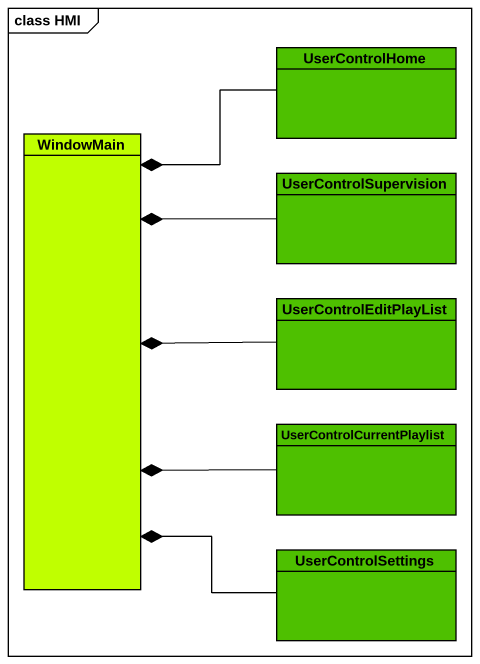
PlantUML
@startuml
mainframe class HMI
hide circle
hide empty members
class UserControlHome #4EC000
class WindowMain #C0FF00
class UserControlSupervision #4EC000
class UserControlEditPlayList #4EC000
class UserControlCurrentPlaylist #4EC000
class UserControlSettings #4EC000
UserControlHome --* WindowMain
UserControlSupervision -left-* WindowMain
UserControlEditPlayList -left-* WindowMain
UserControlCurrentPlaylist -left-* WindowMain
UserControlSettings -up-* WindowMain
@enduml
